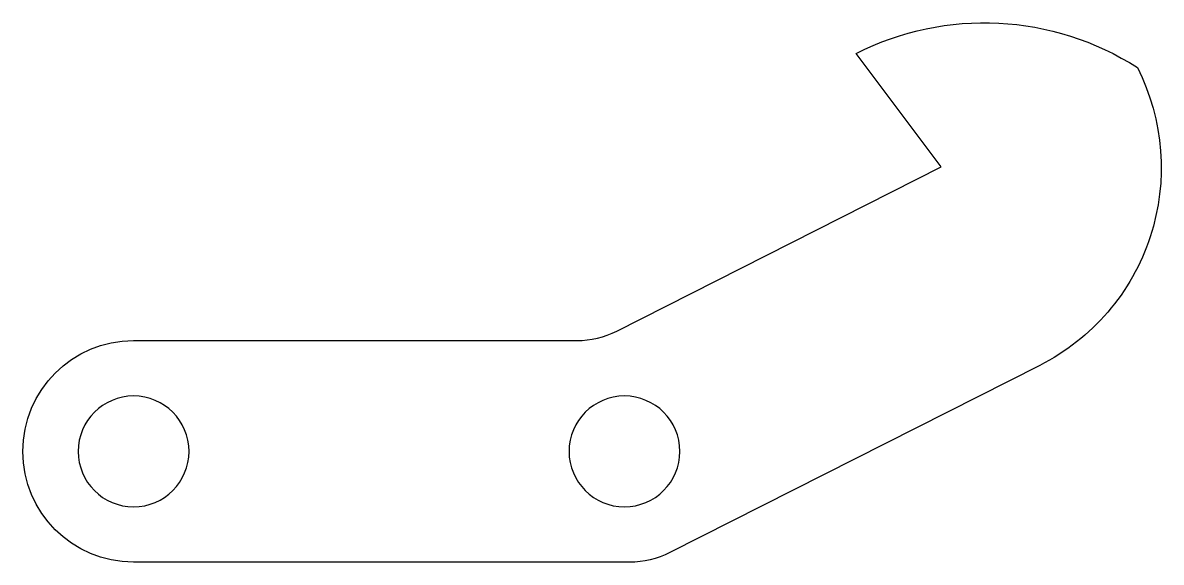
# Model space of a CAD drawing. Header units: inches. Extents: x -0.25 to 2.32, y 0 to 1.22.
import ezdxf

# ---------------------------------------------------------------- set-up
doc = ezdxf.new("R2010")
doc.units = ezdxf.units.IN

msp = doc.modelspace()

# ---------------------------------------------------------------- linework, layer by layer
at = {"layer": 'INTERIOR_PROFILES', "extrusion": (0, 0, -1)}
for centre in [(0, 0.25), (-1.1072, 0.25)]:
    msp.add_circle(centre, 0.125, dxfattribs=at)
at = {"layer": 'OUTER_PROFILES'}
msp.add_lwpolyline([(1.822, 0.892), (1.6302, 1.1479, -0.265564), (2.2642, 1.1158, -0.414214), (2.0439, 0.4439), (1.2094, 0.0216, -0.11768), (1.1191, 0), (0, 0, -1), (0, 0.5), (0.9998, 0.5, 0.11768), (1.0901, 0.5216)], format="xyb", close=True, dxfattribs=at)

doc.saveas('drawing.dxf')
